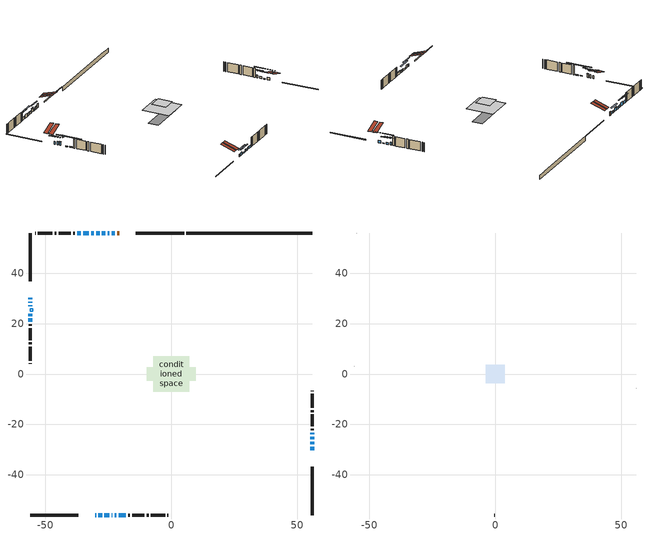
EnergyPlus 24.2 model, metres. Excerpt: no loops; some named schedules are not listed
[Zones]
conditioned space
 floor outside (Floor1 construction): -2.11,-2.11 -2.11,2.11 2.11,2.11 2.11,-2.11 z0.46
 floor outside (Floor2 construction): -0.89,-0.89 -0.89,0.89 0.89,0.89 0.89,-0.89 z0.46
 floor adiabatic (AdiabaticFloorConstruction): -7.14,-7.14 -7.14,7.14 7.14,7.14 7.14,-7.14 z2.9
 floor foundation (Slab1 construction): -9.78,-2.71 -9.78,2.71 9.78,2.71 9.78,-2.71 z-1.85
 wall outside (RimJoist1 construction): 5.12,56.04 -14.04,56.04 / -56.04,-56.04 -36.88,-56.04 / -56.04,56.04 -56.04,36.88 / 56.04,-56.04 56.04,-36.88 z0.46:0.76
 wall outside (AdiabaticWallConstruction 1): -20.66,56.04 -21.5,56.04 z0.46:2.49
 wall outside (AdiabaticWallConstruction): -30.25,-56.04 -29.89,-56.04 / 56.04,-30.25 56.04,-28.89 / -23.65,-56.04 -23.47,-56.04 / -30.77,56.04 -31.84,56.04 z0.46:1.68; -22.43,56.04 -23.62,56.04 / 56.04,-26.02 56.04,-24.85 z0.46:1.48; -28.96,-56.04 -27.49,-56.04 / -56.04,30.25 -56.04,29.67 / 56.04,-23.93 56.04,-23.34 / -35.91,56.04 -37.38,56.04 z0.46:1.93; -26.56,-56.04 -24.58,-56.04 z0.46:1.02; -56.04,28.74 -56.04,28.26 / -56.04,27.33 -56.04,26.85 / -26.16,56.04 -27.54,56.04 / -32.76,56.04 -34.98,56.04 z0.46:2.24; -24.55,56.04 -25.24,56.04 / -28.46,56.04 -29.84,56.04 z0.46:1.38; -22.54,-56.04 -21.83,-56.04 z0.46:1.17; -20.9,-56.04 -18.01,-56.04 z0.46:1.6; 56.04,-27.97 56.04,-26.95 / -56.04,24.01 -56.04,22.99 / -56.04,22.07 -56.04,20.77 z0.46:0.87
 wall outside (Wall1 construction): -38.31,56.04 -38.95,56.04 / -17.08,-56.04 -16.43,-56.04 / -56.04,19.84 -56.04,19.2 / 56.04,-22.41 56.04,-21.77 z0.46:5.34
 wall outside (Wall2 construction): -39.88,56.04 -44.69,56.04 / -15.51,-56.04 -10.7,-56.04 / -56.04,18.27 -56.04,13.46 / 56.04,-20.84 56.04,-16.03 z0.46:5.34
 wall outside (Wall3 construction): -45.62,56.04 -46.38,56.04 / -9.77,-56.04 -9.01,-56.04 / -56.04,12.54 -56.04,11.77 / 56.04,-15.11 56.04,-14.34 z0.46:5.34
 wall outside (Wall4 construction): -47.31,56.04 -52.96,56.04 / -8.08,-56.04 -2.43,-56.04 / -56.04,10.84 -56.04,5.19 / 56.04,-13.41 56.04,-7.76 z0.46:5.34
 wall outside (Wall5 construction): -53.89,56.04 -54.11,56.04 / -1.5,-56.04 -1.28,-56.04 / -56.04,4.26 -56.04,4.04 / 56.04,-6.83 56.04,-6.61 z0.46:5.34
 wall foundation (FoundationWall1 construction): 6.05,56.04,-1.85 6.05,56.04,0.46 51.04,56.04,0.46 51.04,56.04,0.19 56.04,56.04,0.19 56.04,56.04,-1.85
 window (WindowConstruction 16): -30.25,-56.04 -29.89,-56.04 z0.46:1.68
 window (WindowConstruction 4): -22.43,56.04 -23.62,56.04 z0.46:1.47
 window (WindowConstruction 5): -28.96,-56.04 -27.49,-56.04 z0.46:1.93
 window (WindowConstruction 6): -26.56,-56.04 -24.58,-56.04 z0.46:1.02
 window (WindowConstruction 7): -56.04,30.25 -56.04,29.67 z0.46:1.93
 window (WindowConstruction 8): -56.04,28.74 -56.04,28.26 z0.46:2.24
 window (WindowConstruction 9): -56.04,27.33 -56.04,26.85 z0.46:2.24
 window (WindowConstruction 10): 56.04,-30.25 56.04,-28.9 z0.46:1.68
 window (WindowConstruction 11): -24.55,56.04 -25.24,56.04 z0.46:1.37
 window (WindowConstruction 17): -23.65,-56.04 -23.47,-56.04 z0.46:1.68
 window (WindowConstruction 12): -26.17,56.04 -27.54,56.04 z0.46:2.24
 window (WindowConstruction 13): -28.47,56.04 -29.84,56.04 z0.46:1.37
 window (WindowConstruction 14): -22.54,-56.04 -21.83,-56.04 z0.46:1.17
 window (WindowConstruction 15): -20.9,-56.04 -18.01,-56.04 z0.46:1.6
 window (WindowConstruction 19): 56.04,-27.97 56.04,-26.95 z0.46:0.87
 window (WindowConstruction 20): -56.04,24.01 -56.04,23 z0.46:0.87
 window (WindowConstruction 18): -30.77,56.04 -31.83,56.04 z0.46:1.68
 window (WindowConstruction 21): -56.04,22.07 -56.04,20.77 z0.46:0.87
 window (WindowConstruction): 56.04,-26.02 56.04,-24.86 z0.46:1.47
 window (WindowConstruction 1): 56.04,-23.93 56.04,-23.34 z0.46:1.93
 window (WindowConstruction 2): -32.76,56.04 -34.98,56.04 z0.46:2.24
 window (WindowConstruction 3): -35.91,56.04 -37.38,56.04 z0.46:1.93
 door (Door): -20.66,56.04 -21.5,56.04 z0.46:2.49
 ceiling adiabatic (AdiabaticFloorConstruction): 7.14,-7.14 7.14,7.14 -7.14,7.14 -7.14,-7.14 z2.9
 roof outside (Roof2 construction): -19.73,56.04,5.34 -19.73,48.79,7.75 -17.82,48.79,7.75 -17.82,56.04,5.34; -31.18,-56.04,5.34 -31.18,-48.79,7.75 -33.09,-48.79,7.75 -33.09,-56.04,5.34; -56.04,31.18,5.34 -48.79,31.18,7.75 -48.79,33.09,7.75 -56.04,33.09,5.34; 56.04,-31.18,5.34 48.79,-31.18,7.75 48.79,-33.09,7.75 56.04,-33.09,5.34
 roof outside (AdiabaticRoofConstruction): -56.04,24.94,5.34 -55.11,24.94,5.65 -55.11,25.92,5.65 -56.04,25.92,5.34
 skylight (SkylightConstruction): -56.04,24.94,5.34 -55.11,24.94,5.65 -55.11,25.92,5.65 -56.04,25.92,5.34
attic - vented
 floor to conditioned space (Floor3 construction Reversed): -3.75,-3.75 -3.75,3.75 3.75,3.75 3.75,-3.75 z5.34
 wall outside (Wall6 construction): -55.04,56.04 -55.11,56.04 / -0.35,-56.04 -0.28,-56.04 / -56.04,3.11 -56.04,3.04 / 56.04,-5.68 56.04,-5.61 z0.46:5.34
 roof outside (Roof1 construction): -16.9,56.04,5.34 -16.9,48.73,7.77 -14.97,48.73,7.77 -14.97,56.04,5.34; -34.02,-56.04,5.34 -34.02,-48.73,7.77 -35.95,-48.73,7.77 -35.95,-56.04,5.34; -56.04,34.02,5.34 -48.73,34.02,7.77 -48.73,35.95,7.77 -56.04,35.95,5.34; 56.04,-34.02,5.34 48.73,-34.02,7.77 48.73,-35.95,7.77 56.04,-35.95,5.34
shading: -23.82,56.04 -22.23,56.04 -22.23,56.45 -23.82,56.45 z1.68; -24.85,-56.04 -31.6,-56.04 -31.6,-56.45 -24.85,-56.45 z4.57; -21.94,-56.04 -29.2,-56.04 -29.2,-56.45 -21.94,-56.45 z3.66; -56.04,27.03 -56.04,32.89 -56.45,32.89 -56.45,27.03 z4.57; -56.04,25.62 -56.04,31.38 -56.45,31.38 -56.45,25.62 z4.88; -56.04,26.65 -56.04,27.53 -56.45,27.53 -56.45,26.65 z2.44; -27.88,56.04 -21.91,56.04 -21.91,56.45 -27.88,56.45 z4.01; -27.74,56.04 -25.96,56.04 -25.96,56.45 -27.74,56.45 z2.44; -30.04,56.04 -28.26,56.04 -28.26,56.45 -30.04,56.45 z1.58; -21.63,-56.04 -22.74,-56.04 -22.74,-56.45 -21.63,-56.45 z1.37; -17.81,-56.04 -21.1,-56.04 -21.1,-56.45 -17.81,-56.45 z1.8; 56.04,-21.87 56.04,-33.05 56.45,-33.05 56.45,-21.87 z5.95; -56.04,17.91 -56.04,29.09 -56.45,29.09 -56.45,17.91 z5.95; -56.04,15.69 -56.04,27.15 -56.45,27.15 -56.45,15.69 z5.95; 56.04,-22.22 56.04,-28.66 56.45,-28.66 56.45,-22.22 z4.11; 56.04,-20.7 56.04,-26.57 56.45,-26.57 56.45,-20.7 z4.57; -37.62,56.04 -30.12,56.04 -30.12,56.45 -37.62,56.45 z4.88; -40.02,56.04 -33.27,56.04 -33.27,56.45 -40.02,56.45 z4.57
[Building]
Building 1: Terrain=Suburbs
[Site:Location]
Edmonton Intl AP_AB: Latitude {deg}=53.31; Longitude {deg}=-113.58; Time Zone {hr}=-7; Elevation {m}=723; Keep Site Location Information=Yes
[Site:GroundTemperature:Shallow]
-1.56185, -3.61833, -3.78302, -2.80711, 1.11059, 5.01004, 8.39065, 10.5322, 10.7141, 8.97234, 5.67794, 1.89811
[Site:WaterMainsTemperature]
Calculation Method=Schedule; Temperature Schedule=mains temperature schedule
[Material] Roughness=Rough; Thermal Absorptance=0.9
Name | Thickness {m} | Conductivity {W/m-K} | Density {kg/m3} | Specific Heat {J/kg-K} | Solar Absorptance | Visible Absorptance
asphalt or fiberglass shingles | 0.00635 | 0.162714 | 1121.4 | 1465.45 | 0.4 | 0.4
asphalt or fiberglass shingles 1 | 0.00635 | 0.162714 | 1121.4 | 1465.45 | 0.7 | 0.7
ceiling loosefill ins | 0.254 | 0.0480833 | 16.02 | 1046.75 | 0.7 | 0.7
ceiling stud and cavity | 0.1397 | 0.245624 | 65.682 | 1177.47 | 0.7 | 0.7
concrete 4.0 in. | 0.1016 | 1.803125 | 2242.8 | 837.4 | 0.7 | 0.7
concrete 8.0 in. | 0.2032 | 1.803125 | 2242.8 | 837.4 | 0.7 | 0.7
door material | 0.04445 | 0.053851 | 512.64 | 1214.23 | 0.7 | 0.7
exterior vertical ins | 0.0460229 | 0.029427 | 32.04 | 1214.23 | 0.7 | 0.7
floor covering | 0.0127 | 0.0433444 | 54.468 | 1339.84 | 0.6 | 0.6
floor rigid ins; roof rigid ins; wall rigid ins | 0.051816 | 0.029427 | 32.04 | 1214.23 | 0.7 | 0.7
floor rigid ins 1; roof rigid ins 1; wall rigid ins 1 | 0.512978 | 0.029427 | 32.04 | 1214.23 | 0.7 | 0.7
floor stud and cavity | 0.1397 | 0.187472 | 92.3553 | 1139.71 | 0.7 | 0.7
floor stud and cavity 1 | 0.1397 | 0.163516 | 92.3553 | 1139.71 | 0.7 | 0.7
floor stud and cavity 2 | 0.1397 | 1.75129 | 37.0049 | 1207.88 | 0.7 | 0.7
furniture material conditioned space 1 | 0.1524 | 0.115458 | 640.8 | 1214.23 | 0.6 | 0.6
gypsum board | 0.0127 | 0.160291 | 801 | 837.4 | 0.6 | 0.6
gypsum board 1 | 0.0127 | 0.160291 | 801 | 837.4 | 0.7 | 0.7
osb sheathing 0.5 in. | 0.0127 | 0.115458 | 512.64 | 1214.23 | 0.7 | 0.7
osb sheathing 0.75 in. | 0.01905 | 0.115458 | 512.64 | 1214.23 | 0.7 | 0.7
osb sheathing 2.0 in. | 0.0508 | 0.115458 | 512.64 | 1214.23 | 0.7 | 0.7
rim joist stud and cavity | 0.0508 | 0.0296634 | 125.044 | 1163.47 | 0.6 | 0.6
roof stud and cavity | 0.2032 | 0.131467 | 78.34581 | 1123.46 | 0.7 | 0.7
roof stud and cavity 1 | 0.18415 | 1.78685 | 37.0049 | 1207.88 | 0.6 | 0.6
wall stud and cavity | 0.1397 | 0.0953587 | 139.0536 | 1170.24 | 0.7 | 0.7
wall stud and cavity 1 | 0.1397 | 0.0934493 | 139.0536 | 1170.24 | 0.7 | 0.7
wall stud and cavity 2 | 0.1397 | 0.113829 | 139.0536 | 1170.24 | 0.7 | 0.7
wall stud and cavity 3 | 0.1397 | 0.0933394 | 139.0536 | 1170.24 | 0.7 | 0.7
wall stud and cavity 4 | 0.1397 | 0.539748 | 139.0536 | 1170.24 | 0.7 | 0.7
wall stud and cavity 5 | 0.0889 | 6.1454 | 50.32683 | 1063.81 | 0.6 | 0.6
wall stud and cavity 6 | 0.0889 | 0.380278 | 52.3479 | 1209.89 | 0.7 | 0.7
wall stud and cavity 7 | 0.0889 | 0.391764 | 83.0341 | 1211.67 | 0.7 | 0.7
wood siding | 0.0254 | 0.102417 | 544.68 | 1172.36 | 0.4 | 0.4
wood siding 1 | 0.00254 | 0.102417 | 544.68 | 1172.36 | 0.4 | 0.4
wood siding 2; wood siding 3; wood siding 4 | 0.0254 | 0.102417 | 544.68 | 1172.36 | 0.7 | 0.7
[WindowMaterial:SimpleGlazingSystem]
Name | U-Factor {W/m2-K} | Solar Heat Gain Coefficient
SkylightMaterial | 5.59629 | 0.7377
WindowMaterial | 1.87033 | 0.49
WindowMaterial 1 | 1.86579 | 0.53
WindowMaterial 10 | 1.92938 | 0.48
WindowMaterial 11 | 1.92825 | 0.51
WindowMaterial 12 | 3.30687 | 0.59
WindowMaterial 13 | 3.313113 | 0.48
WindowMaterial 14 | 1.75621 | 0.55
WindowMaterial 15 | 2.33877 | 0.35
WindowMaterial 16 | 2.29448 | 0.36
WindowMaterial 2 | 1.90156 | 0.48
WindowMaterial 3 | 1.92655 | 0.48
WindowMaterial 4 | 1.86579 | 0.49
WindowMaterial 5 | 1.79254 | 0.54
WindowMaterial 6 | 1.85443 | 0.53
WindowMaterial 7 | 2.098021 | 0.43
WindowMaterial 8 | 1.80163 | 0.51
WindowMaterial 9 | 1.88396 | 0.52
[Construction]
AdiabaticFloorConstruction: floor stud and cavity 2, floor rigid ins 1, osb sheathing 0.75 in., floor covering
AdiabaticRoofConstruction: asphalt or fiberglass shingles 1, roof rigid ins 1, osb sheathing 0.75 in., roof stud and cavity 1
AdiabaticWallConstruction: wood siding 3, wall rigid ins 1, wall stud and cavity 6, gypsum board
AdiabaticWallConstruction 1: wood siding 4, wall rigid ins 1, wall stud and cavity 6, gypsum board
Door: door material
Floor1 construction: floor stud and cavity, floor rigid ins, osb sheathing 0.75 in., floor covering
Floor2 construction: floor stud and cavity 1, floor rigid ins, osb sheathing 0.75 in., floor covering
Floor3 construction Reversed: gypsum board, ceiling stud and cavity, ceiling loosefill ins
FoundationWall1 construction: concrete 8.0 in., gypsum board 1
furniture construction conditioned space 1: furniture material conditioned space 1
PartitionWallConstruction: gypsum board, wall stud and cavity 7, gypsum board
RimJoist1 construction: wood siding 2, osb sheathing 2.0 in., rim joist stud and cavity
Roof1 construction: asphalt or fiberglass shingles
Roof2 construction: asphalt or fiberglass shingles, roof rigid ins, osb sheathing 0.75 in., roof stud and cavity, gypsum board
SkylightConstruction: SkylightMaterial
Slab1 construction: concrete 4.0 in.
Wall1 construction: wood siding, osb sheathing 0.5 in., wall stud and cavity, gypsum board
Wall2 construction: wood siding, osb sheathing 0.5 in., wall stud and cavity 1, gypsum board
Wall3 construction: wood siding, osb sheathing 0.5 in., wall stud and cavity 2, gypsum board
Wall4 construction: wood siding, osb sheathing 0.5 in., wall stud and cavity 3, gypsum board
Wall5 construction: wood siding, wall rigid ins, osb sheathing 0.5 in., wall stud and cavity 4, gypsum board
Wall6 construction: wood siding 1, wall stud and cavity 5
WindowConstruction: WindowMaterial
WindowConstruction 1; WindowConstruction 7: WindowMaterial 1
WindowConstruction 10; WindowConstruction 15: WindowMaterial 8
WindowConstruction 11; WindowConstruction 13: WindowMaterial 9
WindowConstruction 12: WindowMaterial 10
WindowConstruction 14: WindowMaterial 11
WindowConstruction 16: WindowMaterial 12
WindowConstruction 17: WindowMaterial 13
WindowConstruction 18: WindowMaterial 14
WindowConstruction 19; WindowConstruction 20: WindowMaterial 15
WindowConstruction 2: WindowMaterial 2
WindowConstruction 21: WindowMaterial 16
WindowConstruction 3: WindowMaterial 3
WindowConstruction 4: WindowMaterial 4
WindowConstruction 5: WindowMaterial 5
WindowConstruction 6: WindowMaterial 6
WindowConstruction 8; WindowConstruction 9: WindowMaterial 7
[Zone] Multiplier=1; Part of Total Floor Area=Yes
Name | Volume {m3}
attic - vented | 22.2526
conditioned space | 812
[Space]
Name | Zone | Volume {m3}
attic - vented 1 | attic - vented | 22.2526
conditioned space 1 | conditioned space | 812
[ZoneInfiltration:EffectiveLeakageArea]
infil attic - vented 1: Zone or Space=attic - vented 1; Schedule=Always On Discrete; Effective Air Leakage Area {cm2}=1957.57; Stack Coefficient=0.000508495; Wind Coefficient=1.52357e-05
[ZoneMixing]
whole house fan mix: Zone or Space=attic - vented; Schedule=Always On Continuous; Design Flow Rate Calculation Method=Flow/Zone; Design Flow Rate {m3/s}=0; Source Zone or Space=conditioned space
[SurfaceProperty:ExposedFoundationPerimeter]
Slab1: Exposed Perimeter Calculation Method=TotalExposedPerimeter; Total Exposed Perimeter {m}=49.987
[InternalMass] Zone or ZoneList=conditioned space; Space or SpaceList=conditioned space 1
Name | Construction | Surface Area {m2}
furniture mass conditioned space 1 | furniture construction conditioned space 1 | 132.384
partition wall mass | PartitionWallConstruction | 330.96
[Lights]
interior lighting: Zone or ZoneList or Space or SpaceList=conditioned space 1; Schedule=interior lighting schedule; Design Level Calculation Method=LightingLevel; Lighting Level {W}=343.2; Return Air Fraction=0; Fraction Radiant=0.6; Fraction Visible=0.2; Fraction Replaceable=1
[People]
occupants: Zone or ZoneList or Space or SpaceList=conditioned space 1; Number of People Schedule=occupants schedule; Number of People Calculation Method=People; Number of People=3; Fraction Radiant=0.314171; Sensible Heat Fraction=0.56303; Activity Level Schedule=occupants activity schedule; Carbon Dioxide Generation Rate {m3/s-W}=0; Enable ASHRAE 55 Comfort Warnings=No; Mean Radiant Temperature Calculation Type=EnclosureAveraged
[ElectricEquipment] Zone or ZoneList or Space or SpaceList=conditioned space 1; Design Level Calculation Method=EquipmentLevel
Name | Schedule | Design Level {W} | Fraction Latent | Fraction Radiant | Fraction Lost
clothes dryer | clothes dryer schedule | 140.772 | 0.015 | 0.081 | 0.85
clothes washer | clothes washer schedule | 32.1985 | 0.03 | 0.162 | 0.7
cooking range | cooking range schedule | 215.147 | 0.08 | 0.432 | 0.2
dishwasher | dishwasher schedule | 66.8632 | 0.3 | 0.18 | 0.4
fridge | fridge schedule | 72.9452 | 0 | 0.6 | 0
mech vent bath fan 0 | mech vent bath fan 0 schedule | 50.2 | 0 | 0 | 1
mech vent bath fan 1 | mech vent bath fan 1 schedule | 50.2 | 0 | 0 | 1
mech vent house fan | mech vent house fan schedule | 0 | 0 | 0 | 1
mech vent house fan cfis | mech vent house fan cfis schedule | 0 | 0 | 0 | 0
mech vent range fan 0 | mech vent range fan 0 schedule | 57 | 0 | 0 | 1
misc plug loads | misc plug loads schedule | 494.7 | 0.045 | 0.513 | 0.1
whole house fan | Always On Discrete | 0 | 0 | 0 | 1
[OtherEquipment] Zone or ZoneList or Space or SpaceList=conditioned space 1; Design Level Calculation Method=EquipmentLevel
Name | Fuel Type | Schedule | Design Level {W} | Fraction Latent | Fraction Radiant | Fraction Lost
clothes dryer 1 | Electricity | clothes dryer schedule | 0 | 0.015 | 0.081 | 0.85
cooking range 1 | Electricity | cooking range schedule | 0 | 0.08 | 0.432 | 0.2
general water use latent | None | general water use schedule | 62.594 | 1 | 0 | 0
general water use sensible | None | general water use schedule | -61.6891 | 0 | 0.6 | 0
mech vent house fan latent load | None | Always On Discrete | 0 | 1 | 0 | 0
mech vent house fan sensible load | None | Always On Discrete | 0 | 0 | 0 | 0
water heater energy adjustment1 | NaturalGas | Always On Discrete | 0.01 | 0 | 0 | 1
[ZoneInfiltration:DesignFlowRate] Zone or ZoneList or Space or SpaceList=conditioned space 1; Schedule=Always On Discrete; Design Flow Rate Calculation Method=Flow/Zone; Design Flow Rate {m3/s}=0
infil flow; natural vent flow; whole house fan flow
[Foundation:Kiva]
Foundation Kiva 1: Initial Indoor Air Temperature {C}=18; Wall Height Above Grade {m}=0.459974; Wall Depth Below Slab {m}=0.2032; Custom Block Material Name 1=exterior vertical ins; Custom Block Depth 1 {m}=2.30999; Custom Block X Position 1 {m}=0.2159; Custom Block Z Position 1 {m}=0
[Foundation:Kiva:Settings]
Soil Conductivity {W/m-K}=0.849921; Soil Density {kg/m3}=1842.3; Soil Specific Heat {J/kg-K}=418.7; Ground Solar Absorptivity=0.9; Ground Thermal Absorptivity=0.9; Ground Surface Roughness {m}=0.03; Far-Field Width {m}=40; Deep-Ground Boundary Condition=ZeroFlux; Deep-Ground Depth {m}=40; Minimum Cell Dimension {m}=0.2; Maximum Cell Growth Coefficient=3; Simulation Timestep=Timestep
[Exterior:Lights]
exterior lighting: Schedule=exterior lighting schedule; Design Level {W}=75.6
[Schedule:Constant]
Name | Hourly Value
Always On Continuous; mech vent house fan schedule; mech vent house fan cfis schedule; Always On Discrete | 1
occupants activity schedule | 117.228
fridge schedule | 0
[Schedule:Week:Daily]
interior lighting schedule Week Rule - Jan1-Jan27: interior lighting schedule day, interior lighting schedule day, interior lighting schedule day, interior lighting schedule day, interior lighting schedule day, interior lighting schedule day, interior lighting schedule day, interior lighting schedule default day, interior lighting schedule default day, interior lighting schedule default day, interior lighting schedule default day, interior lighting schedule default day
interior lighting schedule Week Rule - Jan28-Feb3: interior lighting schedule day, interior lighting schedule day, interior lighting schedule day, interior lighting schedule day, interior lighting schedule day 1, interior lighting schedule day 1, interior lighting schedule day 1, interior lighting schedule default day, interior lighting schedule default day, interior lighting schedule default day, interior lighting schedule default day, interior lighting schedule default day
interior lighting schedule Week Rule - Feb4-Feb24: interior lighting schedule day 1, interior lighting schedule day 1, interior lighting schedule day 1, interior lighting schedule day 1, interior lighting schedule day 1, interior lighting schedule day 1, interior lighting schedule day 1, interior lighting schedule default day, interior lighting schedule default day, interior lighting schedule default day, interior lighting schedule default day, interior lighting schedule default day
interior lighting schedule Week Rule - Feb25-Mar3: interior lighting schedule day 1, interior lighting schedule day 1, interior lighting schedule day 1, interior lighting schedule day 1, interior lighting schedule day 2, interior lighting schedule day 2, interior lighting schedule day 2, interior lighting schedule default day, interior lighting schedule default day, interior lighting schedule default day, interior lighting schedule default day, interior lighting schedule default day
interior lighting schedule Week Rule - Mar4-Mar31: interior lighting schedule day 2, interior lighting schedule day 2, interior lighting schedule day 2, interior lighting schedule day 2, interior lighting schedule day 2, interior lighting schedule day 2, interior lighting schedule day 2, interior lighting schedule default day, interior lighting schedule default day, interior lighting schedule default day, interior lighting schedule default day, interior lighting schedule default day
interior lighting schedule Week Rule - Apr1-Apr28: interior lighting schedule day 3, interior lighting schedule day 3, interior lighting schedule day 3, interior lighting schedule day 3, interior lighting schedule day 3, interior lighting schedule day 3, interior lighting schedule day 3, interior lighting schedule default day, interior lighting schedule default day, interior lighting schedule default day, interior lighting schedule default day, interior lighting schedule default day
interior lighting schedule Week Rule - Apr29-May5: interior lighting schedule day 3, interior lighting schedule day 3, interior lighting schedule day 4, interior lighting schedule day 4, interior lighting schedule day 4, interior lighting schedule day 4, interior lighting schedule day 4, interior lighting schedule default day, interior lighting schedule default day, interior lighting schedule default day, interior lighting schedule default day, interior lighting schedule default day
interior lighting schedule Week Rule - May6-May26: interior lighting schedule day 4, interior lighting schedule day 4, interior lighting schedule day 4, interior lighting schedule day 4, interior lighting schedule day 4, interior lighting schedule day 4, interior lighting schedule day 4, interior lighting schedule default day, interior lighting schedule default day, interior lighting schedule default day, interior lighting schedule default day, interior lighting schedule default day
interior lighting schedule Week Rule - May27-Jun2: interior lighting schedule day 4, interior lighting schedule day 4, interior lighting schedule day 4, interior lighting schedule day 4, interior lighting schedule day 4, interior lighting schedule day 5, interior lighting schedule day 5, interior lighting schedule default day, interior lighting schedule default day, interior lighting schedule default day, interior lighting schedule default day, interior lighting schedule default day
interior lighting schedule Week Rule - Jun3-Jun30: interior lighting schedule day 5, interior lighting schedule day 5, interior lighting schedule day 5, interior lighting schedule day 5, interior lighting schedule day 5, interior lighting schedule day 5, interior lighting schedule day 5, interior lighting schedule default day, interior lighting schedule default day, interior lighting schedule default day, interior lighting schedule default day, interior lighting schedule default day
interior lighting schedule Week Rule - Jul1-Jul28: interior lighting schedule day 6, interior lighting schedule day 6, interior lighting schedule day 6, interior lighting schedule day 6, interior lighting schedule day 6, interior lighting schedule day 6, interior lighting schedule day 6, interior lighting schedule default day, interior lighting schedule default day, interior lighting schedule default day, interior lighting schedule default day, interior lighting schedule default day
interior lighting schedule Week Rule - Jul29-Aug4: interior lighting schedule day 6, interior lighting schedule day 6, interior lighting schedule day 6, interior lighting schedule day 7, interior lighting schedule day 7, interior lighting schedule day 7, interior lighting schedule day 7, interior lighting schedule default day, interior lighting schedule default day, interior lighting schedule default day, interior lighting schedule default day, interior lighting schedule default day
interior lighting schedule Week Rule - Aug5-Aug25: interior lighting schedule day 7, interior lighting schedule day 7, interior lighting schedule day 7, interior lighting schedule day 7, interior lighting schedule day 7, interior lighting schedule day 7, interior lighting schedule day 7, interior lighting schedule default day, interior lighting schedule default day, interior lighting schedule default day, interior lighting schedule default day, interior lighting schedule default day
interior lighting schedule Week Rule - Aug26-Sep1: interior lighting schedule day 7, interior lighting schedule day 7, interior lighting schedule day 7, interior lighting schedule day 7, interior lighting schedule day 7, interior lighting schedule day 7, interior lighting schedule day 8, interior lighting schedule default day, interior lighting schedule default day, interior lighting schedule default day, interior lighting schedule default day, interior lighting schedule default day
interior lighting schedule Week Rule - Sep2-Sep29: interior lighting schedule day 8, interior lighting schedule day 8, interior lighting schedule day 8, interior lighting schedule day 8, interior lighting schedule day 8, interior lighting schedule day 8, interior lighting schedule day 8, interior lighting schedule default day, interior lighting schedule default day, interior lighting schedule default day, interior lighting schedule default day, interior lighting schedule default day
interior lighting schedule Week Rule - Sep30-Oct6: interior lighting schedule day 8, interior lighting schedule day 9, interior lighting schedule day 9, interior lighting schedule day 9, interior lighting schedule day 9, interior lighting schedule day 9, interior lighting schedule day 9, interior lighting schedule default day, interior lighting schedule default day, interior lighting schedule default day, interior lighting schedule default day, interior lighting schedule default day
interior lighting schedule Week Rule - Oct7-Oct27: interior lighting schedule day 9, interior lighting schedule day 9, interior lighting schedule day 9, interior lighting schedule day 9, interior lighting schedule day 9, interior lighting schedule day 9, interior lighting schedule day 9, interior lighting schedule default day, interior lighting schedule default day, interior lighting schedule default day, interior lighting schedule default day, interior lighting schedule default day
interior lighting schedule Week Rule - Oct28-Nov3: interior lighting schedule day 9, interior lighting schedule day 9, interior lighting schedule day 9, interior lighting schedule day 9, interior lighting schedule day 10, interior lighting schedule day 10, interior lighting schedule day 10, interior lighting schedule default day, interior lighting schedule default day, interior lighting schedule default day, interior lighting schedule default day, interior lighting schedule default day
interior lighting schedule Week Rule - Nov4-Nov24: interior lighting schedule day 10, interior lighting schedule day 10, interior lighting schedule day 10, interior lighting schedule day 10, interior lighting schedule day 10, interior lighting schedule day 10, interior lighting schedule day 10, interior lighting schedule default day, interior lighting schedule default day, interior lighting schedule default day, interior lighting schedule default day, interior lighting schedule default day
interior lighting schedule Week Rule - Nov25-Dec1: interior lighting schedule day 10, interior lighting schedule day 10, interior lighting schedule day 10, interior lighting schedule day 10, interior lighting schedule day 10, interior lighting schedule day 10, interior lighting schedule day 11, interior lighting schedule default day, interior lighting schedule default day, interior lighting schedule default day, interior lighting schedule default day, interior lighting schedule default day
interior lighting schedule Week Rule - Dec2-Dec31: interior lighting schedule day 11, interior lighting schedule day 11, interior lighting schedule day 11, interior lighting schedule day 11, interior lighting schedule day 11, interior lighting schedule day 11, interior lighting schedule day 11, interior lighting schedule default day, interior lighting schedule default day, interior lighting schedule default day, interior lighting schedule default day, interior lighting schedule default day
occupants schedule Week Rule - Jan1-Dec31: occupants schedule day, occupants schedule day, occupants schedule day, occupants schedule day, occupants schedule day, occupants schedule day, occupants schedule day, occupants schedule default day, occupants schedule default day, occupants schedule default day, occupants schedule default day, occupants schedule default day
clothes dryer schedule Week Rule - Jan1-Dec31: clothes dryer schedule day, clothes dryer schedule day, clothes dryer schedule day, clothes dryer schedule day, clothes dryer schedule day, clothes dryer schedule day, clothes dryer schedule day, clothes dryer schedule default day, clothes dryer schedule default day, clothes dryer schedule default day, clothes dryer schedule default day, clothes dryer schedule default day
clothes washer schedule Week Rule - Jan1-Dec31: clothes washer schedule day, clothes washer schedule day, clothes washer schedule day, clothes washer schedule day, clothes washer schedule day, clothes washer schedule day, clothes washer schedule day, clothes washer schedule default day, clothes washer schedule default day, clothes washer schedule default day, clothes washer schedule default day, clothes washer schedule default day
cooking range schedule Week Rule - Jan1-Dec31: cooking range schedule day, cooking range schedule day, cooking range schedule day, cooking range schedule day, cooking range schedule day, cooking range schedule day, cooking range schedule day, cooking range schedule default day, cooking range schedule default day, cooking range schedule default day, cooking range schedule default day, cooking range schedule default day
dishwasher schedule Week Rule - Jan1-Dec31: dishwasher schedule day, dishwasher schedule day, dishwasher schedule day, dishwasher schedule day, dishwasher schedule day, dishwasher schedule day, dishwasher schedule day, dishwasher schedule default day, dishwasher schedule default day, dishwasher schedule default day, dishwasher schedule default day, dishwasher schedule default day
mech vent bath fan 0 schedule Week Rule - Jan1-Dec31: mech vent bath fan 0 schedule day, mech vent bath fan 0 schedule day, mech vent bath fan 0 schedule day, mech vent bath fan 0 schedule day, mech vent bath fan 0 schedule day, mech vent bath fan 0 schedule day, mech vent bath fan 0 schedule day, mech vent bath fan 0 schedule default day, mech vent bath fan 0 schedule default day, mech vent bath fan 0 schedule default day, mech vent bath fan 0 schedule default day, mech vent bath fan 0 schedule default day
mech vent bath fan 1 schedule Week Rule - Jan1-Dec31: mech vent bath fan 1 schedule day, mech vent bath fan 1 schedule day, mech vent bath fan 1 schedule day, mech vent bath fan 1 schedule day, mech vent bath fan 1 schedule day, mech vent bath fan 1 schedule day, mech vent bath fan 1 schedule day, mech vent bath fan 1 schedule default day, mech vent bath fan 1 schedule default day, mech vent bath fan 1 schedule default day, mech vent bath fan 1 schedule default day, mech vent bath fan 1 schedule default day
mech vent range fan 0 schedule Week Rule - Jan1-Dec31: mech vent range fan 0 schedule day, mech vent range fan 0 schedule day, mech vent range fan 0 schedule day, mech vent range fan 0 schedule day, mech vent range fan 0 schedule day, mech vent range fan 0 schedule day, mech vent range fan 0 schedule day, mech vent range fan 0 schedule default day, mech vent range fan 0 schedule default day, mech vent range fan 0 schedule default day, mech vent range fan 0 schedule default day, mech vent range fan 0 schedule default day
misc plug loads schedule Week Rule - Jan1-Dec31: misc plug loads schedule day, misc plug loads schedule day, misc plug loads schedule day, misc plug loads schedule day, misc plug loads schedule day, misc plug loads schedule day, misc plug loads schedule day, misc plug loads schedule default day, misc plug loads schedule default day, misc plug loads schedule default day, misc plug loads schedule default day, misc plug loads schedule default day
general water use schedule Week Rule - Jan1-Dec31: general water use schedule day, general water use schedule day, general water use schedule day, general water use schedule day, general water use schedule day, general water use schedule day, general water use schedule day, general water use schedule default day, general water use schedule default day, general water use schedule default day, general water use schedule default day, general water use schedule default day
exterior lighting schedule Week Rule - Jan1-Jan27: exterior lighting schedule day, exterior lighting schedule day, exterior lighting schedule day, exterior lighting schedule day, exterior lighting schedule day, exterior lighting schedule day, exterior lighting schedule day, exterior lighting schedule default day, exterior lighting schedule default day, exterior lighting schedule default day, exterior lighting schedule default day, exterior lighting schedule default day
[Schedule:Year]
interior lighting schedule: interior lighting schedule Week Rule - Jan1-Jan27, 1, 1, 1, 27, interior lighting schedule Week Rule - Jan28-Feb3, 1, 28, 2, 3, interior lighting schedule Week Rule - Feb4-Feb24, 2, 4, 2, 24, interior lighting schedule Week Rule - Feb25-Mar3, 2, 25, 3, 3, interior lighting schedule Week Rule - Mar4-Mar31, 3, 4, 3, 31, interior lighting schedule Week Rule - Apr1-Apr28, 4, 1, 4, 28, interior lighting schedule Week Rule - Apr29-May5, 4, 29, 5, 5, interior lighting schedule Week Rule - May6-May26, 5, 6, 5, 26, interior lighting schedule Week Rule - May27-Jun2, 5, 27, 6, 2, interior lighting schedule Week Rule - Jun3-Jun30, 6, 3, 6, 30, interior lighting schedule Week Rule - Jul1-Jul28, 7, 1, 7, 28, interior lighting schedule Week Rule - Jul29-Aug4, 7, 29, 8, 4, interior lighting schedule Week Rule - Aug5-Aug25, 8, 5, 8, 25, interior lighting schedule Week Rule - Aug26-Sep1, 8, 26, 9, 1, interior lighting schedule Week Rule - Sep2-Sep29, 9, 2, 9, 29, interior lighting schedule Week Rule - Sep30-Oct6, 9, 30, 10, 6, interior lighting schedule Week Rule - Oct7-Oct27, 10, 7, 10, 27, interior lighting schedule Week Rule - Oct28-Nov3, 10, 28, 11, 3, interior lighting schedule Week Rule - Nov4-Nov24, 11, 4, 11, 24, interior lighting schedule Week Rule - Nov25-Dec1, 11, 25, 12, 1, interior lighting schedule Week Rule - Dec2-Dec31, 12, 2, 12, 31
occupants schedule: occupants schedule Week Rule - Jan1-Dec31, 1, 1, 12, 31
clothes dryer schedule: clothes dryer schedule Week Rule - Jan1-Dec31, 1, 1, 12, 31
clothes washer schedule: clothes washer schedule Week Rule - Jan1-Dec31, 1, 1, 12, 31
cooking range schedule: cooking range schedule Week Rule - Jan1-Dec31, 1, 1, 12, 31
dishwasher schedule: dishwasher schedule Week Rule - Jan1-Dec31, 1, 1, 12, 31
mech vent bath fan 0 schedule: mech vent bath fan 0 schedule Week Rule - Jan1-Dec31, 1, 1, 12, 31
mech vent bath fan 1 schedule: mech vent bath fan 1 schedule Week Rule - Jan1-Dec31, 1, 1, 12, 31
mech vent range fan 0 schedule: mech vent range fan 0 schedule Week Rule - Jan1-Dec31, 1, 1, 12, 31
misc plug loads schedule: misc plug loads schedule Week Rule - Jan1-Dec31, 1, 1, 12, 31
general water use schedule: general water use schedule Week Rule - Jan1-Dec31, 1, 1, 12, 31
exterior lighting schedule: exterior lighting schedule Week Rule - Jan1-Jan27, 1, 1, 1, 27, exterior lighting schedule Week Rule - Jan28-Feb3, 1, 28, 2, 3, exterior lighting schedule Week Rule - Feb4-Feb24, 2, 4, 2, 24, exterior lighting schedule Week Rule - Feb25-Mar3, 2, 25, 3, 3, exterior lighting schedule Week Rule - Mar4-Mar31, 3, 4, 3, 31, exterior lighting schedule Week Rule - Apr1-Apr28, 4, 1, 4, 28, exterior lighting schedule Week Rule - Apr29-May5, 4, 29, 5, 5, exterior lighting schedule Week Rule - May6-May26, 5, 6, 5, 26, exterior lighting schedule Week Rule - May27-Jun2, 5, 27, 6, 2, exterior lighting schedule Week Rule - Jun3-Jun30, 6, 3, 6, 30, exterior lighting schedule Week Rule - Jul1-Jul28, 7, 1, 7, 28, exterior lighting schedule Week Rule - Jul29-Aug4, 7, 29, 8, 4, exterior lighting schedule Week Rule - Aug5-Aug25, 8, 5, 8, 25, exterior lighting schedule Week Rule - Aug26-Sep1, 8, 26, 9, 1, exterior lighting schedule Week Rule - Sep2-Sep29, 9, 2, 9, 29, exterior lighting schedule Week Rule - Sep30-Oct6, 9, 30, 10, 6, exterior lighting schedule Week Rule - Oct7-Oct27, 10, 7, 10, 27, exterior lighting schedule Week Rule - Oct28-Nov3, 10, 28, 11, 3, exterior lighting schedule Week Rule - Nov4-Nov24, 11, 4, 11, 24, exterior lighting schedule Week Rule - Nov25-Dec1, 11, 25, 12, 1, exterior lighting schedule Week Rule - Dec2-Dec31, 12, 2, 12, 31
[Schedule:Compact]
mains temperature schedule: Through: 01/01, For: AllDays, Until: 24:00, 3.97167, Through: 01/02, For: AllDays, Until: 24:00, 3.90778, Through: 01/03, For: AllDays, Until: 24:00, 3.84556, Through: 01/04, For: AllDays, Until: 24:00, 3.78389, Through: 01/05, For: AllDays, Until: 24:00, 3.72278, Through: 01/06, For: AllDays, Until: 24:00, 3.66278, Through: 01/07, For: AllDays, Until: 24:00, 3.60389, Through: 01/08, For: AllDays, Until: 24:00, 3.54556, Through: 01/09, For: AllDays, Until: 24:00, 3.48833, Through: 01/10, For: AllDays, Until: 24:00, 3.43167, Through: 01/11, For: AllDays, Until: 24:00, 3.37611, Through: 01/12, For: AllDays, Until: 24:00, 3.32167, Through: 01/13, For: AllDays, Until: 24:00, 3.26833, Through: 01/14, For: AllDays, Until: 24:00, 3.21556, Through: 01/15, For: AllDays, Until: 24:00, 3.16444, Through: 01/16, For: AllDays, Until: 24:00, 3.11389, Through: 01/17, For: AllDays, Until: 24:00, 3.06444, Through: 01/18, For: AllDays, Until: 24:00, 3.01611, Through: 01/19, For: AllDays, Until: 24:00, 2.96889, Through: 01/20, For: AllDays, Until: 24:00, 2.92278, Through: 01/21, For: AllDays, Until: 24:00, 2.87722, Through: 01/22, For: AllDays, Until: 24:00, 2.83333, Through: 01/23, For: AllDays, Until: 24:00, 2.79056, Through: 01/24, For: AllDays, Until: 24:00, 2.74889, Through: 01/25, For: AllDays, Until: 24:00, 2.70833, Through: 01/26, For: AllDays, Until: 24:00, 2.66889, Through: 01/27, For: AllDays, Until: 24:00, 2.63056, Through: 01/28, For: AllDays, Until: 24:00, 2.59333, Through: 01/29, For: AllDays, Until: 24:00, 2.55778, Through: 01/30, For: AllDays, Until: 24:00, 2.52278, Through: 01/31, For: AllDays, Until: 24:00, 2.48944, Through: 02/01, For: AllDays, Until: 24:00, 2.45722, Through: 02/02, For: AllDays, Until: 24:00, 2.42611, Through: 02/03, For: AllDays, Until: 24:00, 2.39667, Through: 02/04, For: AllDays, Until: 24:00, 2.36833, Through: 02/05, For: AllDays, Until: 24:00, 2.34111, Through: 02/06, For: AllDays, Until: 24:00, 2.315, Through: 02/07, For: AllDays, Until: 24:00, 2.29056, Through: 02/08, For: AllDays, Until: 24:00, 2.26722, Through: 02/09, For: AllDays, Until: 24:00, 2.245, Through: 02/10, For: AllDays, Until: 24:00, 2.22444, Through: 02/11, For: AllDays, Until: 24:00, 2.20444, Through: 02/12, For: AllDays, Until: 24:00, 2.18667, Through: 02/13, For: AllDays, Until: 24:00, 2.17, Through: 02/14, For: AllDays, Until: 24:00, 2.15444, Through: 02/15, For: AllDays, Until: 24:00, 2.14, Through: 02/16, For: AllDays, Until: 24:00, 2.12722, Through: 02/17, For: AllDays, Until: 24:00, 2.11556, Through: 02/18, For: AllDays, Until: 24:00, 2.10556, Through: 02/19, For: AllDays, Until: 24:00, 2.09667, Through: 02/20, For: AllDays, Until: 24:00, 2.08889, Through: 02/21, For: AllDays, Until: 24:00, 2.08278, Through: 02/22, For: AllDays, Until: 24:00, 2.07833, Through: 02/23, For: AllDays, Until: 24:00, 2.07444, Through: 02/24, For: AllDays, Until: 24:00, 2.07278, Through: 02/25, For: AllDays, Until: 24:00, 2.07167, Through: 02/26, For: AllDays, Until: 24:00, 2.07222, Through: 02/27, For: AllDays, Until: 24:00, 2.07444, Through: 02/28, For: AllDays, Until: 24:00, 2.07778, Through: 03/01, For: AllDays, Until: 24:00, 2.08222, Through: 03/02, For: AllDays, Until: 24:00, 2.08833, Through: 03/03, For: AllDays, Until: 24:00, 2.09556, Through: 03/04, For: AllDays, Until: 24:00, 2.10444, Through: 03/05, For: AllDays, Until: 24:00, 2.11444, Through: 03/06, For: AllDays, Until: 24:00, 2.12556, Through: 03/07, For: AllDays, Until: 24:00, 2.13833, Through: 03/08, For: AllDays, Until: 24:00, 2.15278, Through: 03/09, For: AllDays, Until: 24:00, 2.16778, Through: 03/10, For: AllDays, Until: 24:00, 2.18444, Through: 03/11, For: AllDays, Until: 24:00, 2.20278, Through: 03/12, For: AllDays, Until: 24:00, 2.22167, Through: 03/13, For: AllDays, Until: 24:00, 2.24278, Through: 03/14, For: AllDays, Until: 24:00, 2.26444, Through: 03/15, For: AllDays, Until: 24:00, 2.28778, Through: 03/16, For: AllDays, Until: 24:00, 2.31222, Through: 03/17, For: AllDays, Until: 24:00, 2.33778, Through: 03/18, For: AllDays, Until: 24:00, 2.365, Through: 03/19, For: AllDays, Until: 24:00, 2.39333, Through: 03/20, For: AllDays, Until: 24:00, 2.42278, Through: 03/21, For: AllDays, Until: 24:00, 2.45389, Through: 03/22, For: AllDays, Until: 24:00, 2.48611, Through: 03/23, For: AllDays, Until: 24:00, 2.51889, Through: 03/24, For: AllDays, Until: 24:00, 2.55389, Through: 03/25, For: AllDays, Until: 24:00, 2.58944, Through: 03/26, For: AllDays, Until: 24:00, 2.62611, Through: 03/27, For: AllDays, Until: 24:00, 2.66444, Through: 03/28, For: AllDays, Until: 24:00, 2.70389, Through: 03/29, For: AllDays, Until: 24:00, 2.74389, Through: 03/30, For: AllDays, Until: 24:00, 2.78556, Through: 03/31, For: AllDays, Until: 24:00, 2.82833, Through: 04/01, For: AllDays, Until: 24:00, 2.87222, Through: 04/02, For: AllDays, Until: 24:00, 2.91722, Through: 04/03, For: AllDays, Until: 24:00, 2.96333, Through: 04/04, For: AllDays, Until: 24:00, 3.01056, Through: 04/05, For: AllDays, Until: 24:00, 3.05889, Through: 04/06, For: AllDays, Until: 24:00, 3.10833, Through: 04/07, For: AllDays, Until: 24:00, 3.15833, Through: 04/08, For: AllDays, Until: 24:00, 3.21, Through: 04/09, For: AllDays, Until: 24:00, 3.26222, Through: 04/10, For: AllDays, Until: 24:00, 3.31556, Through: 04/11, For: AllDays, Until: 24:00, 3.37, Through: 04/12, For: AllDays, Until: 24:00, 3.42556, Through: 04/13, For: AllDays, Until: 24:00, 3.48167, Through: 04/14, For: AllDays, Until: 24:00, 3.53889, Through: 04/15, For: AllDays, Until: 24:00, 3.59722, Through: 04/16, For: AllDays, Until: 24:00, 3.65611, Through: 04/17, For: AllDays, Until: 24:00, 3.71611, Through: 04/18, For: AllDays, Until: 24:00, 3.77667, Through: 04/19, For: AllDays, Until: 24:00, 3.83833, Through: 04/20, For: AllDays, Until: 24:00, 3.90111, Through: 04/21, For: AllDays, Until: 24:00, 3.96444, Through: 04/22, For: AllDays, Until: 24:00, 4.02833, Through: 04/23, For: AllDays, Until: 24:00, 4.09333, Through: 04/24, For: AllDays, Until: 24:00, 4.15889, Through: 04/25, For: AllDays, Until: 24:00, 4.225, Through: 04/26, For: AllDays, Until: 24:00, 4.29222, Through: 04/27, For: AllDays, Until: 24:00, 4.36, Through: 04/28, For: AllDays, Until: 24:00, 4.42833, Through: 04/29, For: AllDays, Until: 24:00, 4.49722, Through: 04/30, For: AllDays, Until: 24:00, 4.56667, Through: 05/01, For: AllDays, Until: 24:00, 4.63722, Through: 05/02, For: AllDays, Until: 24:00, 4.70833, Through: 05/03, For: AllDays, Until: 24:00, 4.77944, Through: 05/04, For: AllDays, Until: 24:00, 4.85167, Through: 05/05, For: AllDays, Until: 24:00, 4.92389, Through: 05/06, For: AllDays, Until: 24:00, 4.99722, Through: 05/07, For: AllDays, Until: 24:00, 5.07056, Through: 05/08, For: AllDays, Until: 24:00, 5.145, Through: 05/09, For: AllDays, Until: 24:00, 5.21944, Through: 05/10, For: AllDays, Until: 24:00, 5.29389, Through: 05/11, For: AllDays, Until: 24:00, 5.36944, Through: 05/12, For: AllDays, Until: 24:00, 5.445, Through: 05/13, For: AllDays, Until: 24:00, 5.52111, Through: 05/14, For: AllDays, Until: 24:00, 5.59722, Through: 05/15, For: AllDays, Until: 24:00, 5.67389, Through: 05/16, For: AllDays, Until: 24:00, 5.75056, Through: 05/17, For: AllDays, Until: 24:00, 5.82778, Through: 05/18, For: AllDays, Until: 24:00, 5.90556, Through: 05/19, For: AllDays, Until: 24:00, 5.98278, Through: 05/20, For: AllDays, Until: 24:00, 6.06056, Through: 05/21, For: AllDays, Until: 24:00, 6.13889, Through: 05/22, For: AllDays, Until: 24:00, 6.21667, Through: 05/23, For: AllDays, Until: 24:00, 6.295, Through: 05/24, For: AllDays, Until: 24:00, 6.37333, Through: 05/25, For: AllDays, Until: 24:00, 6.45222, Through: 05/26, For: AllDays, Until: 24:00, 6.53056, Through: 05/27, For: AllDays, Until: 24:00, 6.60889, Through: 05/28, For: AllDays, Until: 24:00, 6.68778, Through: 05/29, For: AllDays, Until: 24:00, 6.76611, Through: 05/30, For: AllDays, Until: 24:00, 6.84444, Through: 05/31, For: AllDays, Until: 24:00, 6.92278, Through: 06/01, For: AllDays, Until: 24:00, 7.00111, Through: 06/02, For: AllDays, Until: 24:00, 7.07944, Through: 06/03, For: AllDays, Until: 24:00, 7.15778, Through: 06/04, For: AllDays, Until: 24:00, 7.23556, Through: 06/05, For: AllDays, Until: 24:00, 7.31333, Through: 06/06, For: AllDays, Until: 24:00, 7.39056, Through: 06/07, For: AllDays, Until: 24:00, 7.46833, Through: 06/08, For: AllDays, Until: 24:00, 7.545, Through: 06/09, For: AllDays, Until: 24:00, 7.62222, Through: 06/10, For: AllDays, Until: 24:00, 7.69833, Through: 06/11, For: AllDays, Until: 24:00, 7.775, Through: 06/12, For: AllDays, Until: 24:00, 7.85056, Through: 06/13, For: AllDays, Until: 24:00, 7.92611, Through: 06/14, For: AllDays, Until: 24:00, 8.00111, Through: 06/15, For: AllDays, Until: 24:00, 8.07611, Through: 06/16, For: AllDays, Until: 24:00, 8.15056, Through: 06/17, For: AllDays, Until: 24:00, 8.22389, Through: 06/18, For: AllDays, Until: 24:00, 8.29778, Through: 06/19, For: AllDays, Until: 24:00, 8.37056, Through: 06/20, For: AllDays, Until: 24:00, 8.44278, Through: 06/21, For: AllDays, Until: 24:00, 8.51444, Through: 06/22, For: AllDays, Until: 24:00, 8.58611, Through: 06/23, For: AllDays, Until: 24:00, 8.65667, Through: 06/24, For: AllDays, Until: 24:00, 8.72667, Through: 06/25, For: AllDays, Until: 24:00, 8.79611, Through: 06/26, For: AllDays, Until: 24:00, 8.865, Through: 06/27, For: AllDays, Until: 24:00, 8.93333, Through: 06/28, For: AllDays, Until: 24:00, 9.00056, Through: 06/29, For: AllDays, Until: 24:00, 9.06778, Through: 06/30, For: AllDays, Until: 24:00, 9.13333, Through: 07/01, For: AllDays, Until: 24:00, 9.19889, Through: 07/02, For: AllDays, Until: 24:00, 9.26333, Through: 07/03, For: AllDays, Until: 24:00, 9.32722, Through: 07/04, For: AllDays, Until: 24:00, 9.39056, Through: 07/05, For: AllDays, Until: 24:00, 9.45278, Through: 07/06, For: AllDays, Until: 24:00, 9.51389, Through: 07/07, For: AllDays, Until: 24:00, 9.57444, Through: 07/08, For: AllDays, Until: 24:00, 9.63389, Through: 07/09, For: AllDays, Until: 24:00, 9.69278, Through: 07/10, For: AllDays, Until: 24:00, 9.75056, Through: 07/11, For: AllDays, Until: 24:00, 9.80778, Through: 07/12, For: AllDays, Until: 24:00, 9.86333, Through: 07/13, For: AllDays, Until: 24:00, 9.91833, Through: 07/14, For: AllDays, Until: 24:00, 9.97278, Through: 07/15, For: AllDays, Until: 24:00, 10.0256, Through: 07/16, For: AllDays, Until: 24:00, 10.0778, Through: 07/17, For: AllDays, Until: 24:00, 10.1289, Through: 07/18, For: AllDays, Until: 24:00, 10.1789, Through: 07/19, For: AllDays, Until: 24:00, 10.2278, Through: 07/20, For: AllDays, Until: 24:00, 10.2756, Through: 07/21, For: AllDays, Until: 24:00, 10.3222, Through: 07/22, For: AllDays, Until: 24:00, 10.3683, Through: 07/23, For: AllDays, Until: 24:00, 10.4128, Through: 07/24, For: AllDays, Until: 24:00, 10.4561, Through: 07/25, For: AllDays, Until: 24:00, 10.4989, Through: 07/26, For: AllDays, Until: 24:00, 10.54, Through: 07/27, For: AllDays, Until: 24:00, 10.58, Through: 07/28, For: AllDays, Until: 24:00, 10.6189, Through: 07/29, For: AllDays, Until: 24:00, 10.6567, Through: 07/30, For: AllDays, Until: 24:00, 10.6928, Through: 07/31, For: AllDays, Until: 24:00, 10.7283, Through: 08/01, For: AllDays, Until: 24:00, 10.7622, Through: 08/02, For: AllDays, Until: 24:00, 10.7956, Through: 08/03, For: AllDays, Until: 24:00, 10.8272, Through: 08/04, For: AllDays, Until: 24:00, 10.8572, Through: 08/05, For: AllDays, Until: 24:00, 10.8867, Through: 08/06, For: AllDays, Until: 24:00, 10.9144, Through: 08/07, For: AllDays, Until: 24:00, 10.9411, Through: 08/08, For: AllDays, Until: 24:00, 10.9667, Through: 08/09, For: AllDays, Until: 24:00, 10.9906, Through: 08/10, For: AllDays, Until: 24:00, 11.0133, Through: 08/11, For: AllDays, Until: 24:00, 11.035, Through: 08/12, For: AllDays, Until: 24:00, 11.055, Through: 08/13, For: AllDays, Until: 24:00, 11.0739, Through: 08/14, For: AllDays, Until: 24:00, 11.0917, Through: 08/15, For: AllDays, Until: 24:00, 11.1078, Through: 08/16, For: AllDays, Until: 24:00, 11.1228, Through: 08/17, For: AllDays, Until: 24:00, 11.1361, Through: 08/18, For: AllDays, Until: 24:00, 11.1483, Through: 08/19, For: AllDays, Until: 24:00, 11.1594, Through: 08/20, For: AllDays, Until: 24:00, 11.1689, Through: 08/21, For: AllDays, Until: 24:00, 11.1772, Through: 08/22, For: AllDays, Until: 24:00, 11.1844, Through: 08/23, For: AllDays, Until: 24:00, 11.19, Through: 08/24, For: AllDays, Until: 24:00, 11.1939, Through: 08/25, For: AllDays, Until: 24:00, 11.1967, Through: 08/26, For: AllDays, Until: 24:00, 11.1983, Through: 08/27, For: AllDays, Until: 24:00, 11.1983, Through: 08/28, For: AllDays, Until: 24:00, 11.1972, Through: 08/29, For: AllDays, Until: 24:00, 11.195, Through: 08/30, For: AllDays, Until: 24:00, 11.1911, Through: 08/31, For: AllDays, Until: 24:00, 11.1856, Through: 09/01, For: AllDays, Until: 24:00, 11.1789, Through: 09/02, For: AllDays, Until: 24:00, 11.1711, Through: 09/03, For: AllDays, Until: 24:00, 11.1617, Through: 09/04, For: AllDays, Until: 24:00, 11.1511, Through: 09/05, For: AllDays, Until: 24:00, 11.1394, Through: 09/06, For: AllDays, Until: 24:00, 11.1261, Through: 09/07, For: AllDays, Until: 24:00, 11.1111, Through: 09/08, For: AllDays, Until: 24:00, 11.0956, Through: 09/09, For: AllDays, Until: 24:00, 11.0778, Through: 09/10, For: AllDays, Until: 24:00, 11.0594, Through: 09/11, For: AllDays, Until: 24:00, 11.0394, Through: 09/12, For: AllDays, Until: 24:00, 11.0183, Through: 09/13, For: AllDays, Until: 24:00, 10.9961, Through: 09/14, For: AllDays, Until: 24:00, 10.9722, Through: 09/15, For: AllDays, Until: 24:00, 10.9472, Through: 09/16, For: AllDays, Until: 24:00, 10.9206, Through: 09/17, For: AllDays, Until: 24:00, 10.8928, Through: 09/18, For: AllDays, Until: 24:00, 10.8639, Through: 09/19, For: AllDays, Until: 24:00, 10.8339, Through: 09/20, For: AllDays, Until: 24:00, 10.8028, Through: 09/21, For: AllDays, Until: 24:00, 10.77, Through: 09/22, For: AllDays, Until: 24:00, 10.7361, Through: 09/23, For: AllDays, Until: 24:00, 10.7011, Through: 09/24, For: AllDays, Until: 24:00, 10.665, Through: 09/25, For: AllDays, Until: 24:00, 10.6272, Through: 09/26, For: AllDays, Until: 24:00, 10.5889, Through: 09/27, For: AllDays, Until: 24:00, 10.5489, Through: 09/28, For: AllDays, Until: 24:00, 10.5078, Through: 09/29, For: AllDays, Until: 24:00, 10.4661, Through: 09/30, For: AllDays, Until: 24:00, 10.4228, Through: 10/01, For: AllDays, Until: 24:00, 10.3783, Through: 10/02, For: AllDays, Until: 24:00, 10.3328, Through: 10/03, For: AllDays, Until: 24:00, 10.2861, Through: 10/04, For: AllDays, Until: 24:00, 10.2383, Through: 10/05, For: AllDays, Until: 24:00, 10.19, Through: 10/06, For: AllDays, Until: 24:00, 10.14, Through: 10/07, For: AllDays, Until: 24:00, 10.0894, Through: 10/08, For: AllDays, Until: 24:00, 10.0372, Through: 10/09, For: AllDays, Until: 24:00, 9.98444, Through: 10/10, For: AllDays, Until: 24:00, 9.93056, Through: 10/11, For: AllDays, Until: 24:00, 9.87611, Through: 10/12, For: AllDays, Until: 24:00, 9.82, Through: 10/13, For: AllDays, Until: 24:00, 9.76333, Through: 10/14, For: AllDays, Until: 24:00, 9.70611, Through: 10/15, For: AllDays, Until: 24:00, 9.64722, Through: 10/16, For: AllDays, Until: 24:00, 9.58778, Through: 10/17, For: AllDays, Until: 24:00, 9.52778, Through: 10/18, For: AllDays, Until: 24:00, 9.46667, Through: 10/19, For: AllDays, Until: 24:00, 9.40444, Through: 10/20, For: AllDays, Until: 24:00, 9.34167, Through: 10/21, For: AllDays, Until: 24:00, 9.27778, Through: 10/22, For: AllDays, Until: 24:00, 9.21333, Through: 10/23, For: AllDays, Until: 24:00, 9.14833, Through: 10/24, For: AllDays, Until: 24:00, 9.08222, Through: 10/25, For: AllDays, Until: 24:00, 9.01556, Through: 10/26, For: AllDays, Until: 24:00, 8.94833, Through: 10/27, For: AllDays, Until: 24:00, 8.88056, Through: 10/28, For: AllDays, Until: 24:00, 8.81167, Through: 10/29, For: AllDays, Until: 24:00, 8.74222, Through: 10/30, For: AllDays, Until: 24:00, 8.67222, Through: 10/31, For: AllDays, Until: 24:00, 8.60167, Through: 11/01, For: AllDays, Until: 24:00, 8.53056, Through: 11/02, For: AllDays, Until: 24:00, 8.45889, Through: 11/03, For: AllDays, Until: 24:00, 8.38667, Through: 11/04, For: AllDays, Until: 24:00, 8.31389, Through: 11/05, For: AllDays, Until: 24:00, 8.24056, Through: 11/06, For: AllDays, Until: 24:00, 8.16667, Through: 11/07, For: AllDays, Until: 24:00, 8.09278, Through: 11/08, For: AllDays, Until: 24:00, 8.01833, Through: 11/09, For: AllDays, Until: 24:00, 7.94278, Through: 11/10, For: AllDays, Until: 24:00, 7.86778, Through: 11/11, For: AllDays, Until: 24:00, 7.79167, Through: 11/12, For: AllDays, Until: 24:00, 7.71556, Through: 11/13, For: AllDays, Until: 24:00, 7.63944, Through: 11/14, For: AllDays, Until: 24:00, 7.56222, Through: 11/15, For: AllDays, Until: 24:00, 7.48556, Through: 11/16, For: AllDays, Until: 24:00, 7.40833, Through: 11/17, For: AllDays, Until: 24:00, 7.33056, Through: 11/18, For: AllDays, Until: 24:00, 7.25278, Through: 11/19, For: AllDays, Until: 24:00, 7.175, Through: 11/20, For: AllDays, Until: 24:00, 7.09722, Through: 11/21, For: AllDays, Until: 24:00, 7.01889, Through: 11/22, For: AllDays, Until: 24:00, 6.94056, Through: 11/23, For: AllDays, Until: 24:00, 6.86222, Through: 11/24, For: AllDays, Until: 24:00, 6.78389, Through: 11/25, For: AllDays, Until: 24:00, 6.705, Through: 11/26, For: AllDays, Until: 24:00, 6.62667, Through: 11/27, For: AllDays, Until: 24:00, 6.54833, Through: 11/28, For: AllDays, Until: 24:00, 6.46944, Through: 11/29, For: AllDays, Until: 24:00, 6.39111, Through: 11/30, For: AllDays, Until: 24:00, 6.31278, Through: 12/01, For: AllDays, Until: 24:00, 6.23444, Through: 12/02, For: AllDays, Until: 24:00, 6.15611, Through: 12/03, For: AllDays, Until: 24:00, 6.07833, Through: 12/04, For: AllDays, Until: 24:00, 6.00056, Through: 12/05, For: AllDays, Until: 24:00, 5.92278, Through: 12/06, For: AllDays, Until: 24:00, 5.84556, Through: 12/07, For: AllDays, Until: 24:00, 5.76833, Through: 12/08, For: AllDays, Until: 24:00, 5.69111, Through: 12/09, For: AllDays, Until: 24:00, 5.61444, Through: 12/10, For: AllDays, Until: 24:00, 5.53778, Through: 12/11, For: AllDays, Until: 24:00, 5.46222, Through: 12/12, For: AllDays, Until: 24:00, 5.38611, Through: 12/13, For: AllDays, Until: 24:00, 5.31111, Through: 12/14, For: AllDays, Until: 24:00, 5.23611, Through: 12/15, For: AllDays, Until: 24:00, 5.16167, Through: 12/16, For: AllDays, Until: 24:00, 5.08722, Through: 12/17, For: AllDays, Until: 24:00, 5.01389, Through: 12/18, For: AllDays, Until: 24:00, 4.94056, Through: 12/19, For: AllDays, Until: 24:00, 4.86778, Through: 12/20, For: AllDays, Until: 24:00, 4.79556, Through: 12/21, For: AllDays, Until: 24:00, 4.72389, Through: 12/22, For: AllDays, Until: 24:00, 4.65333, Through: 12/23, For: AllDays, Until: 24:00, 4.58278, Through: 12/24, For: AllDays, Until: 24:00, 4.51278, Through: 12/25, For: AllDays, Until: 24:00, 4.44389, Through: 12/26, For: AllDays, Until: 24:00, 4.375, Through: 12/27, For: AllDays, Until: 24:00, 4.30722, Through: 12/28, For: AllDays, Until: 24:00, 4.24, Through: 12/29, For: AllDays, Until: 24:00, 4.17333, Through: 12/30, For: AllDays, Until: 24:00, 4.10778, Through: 12/31, For: AllDays, Until: 24:00, 4.04278
